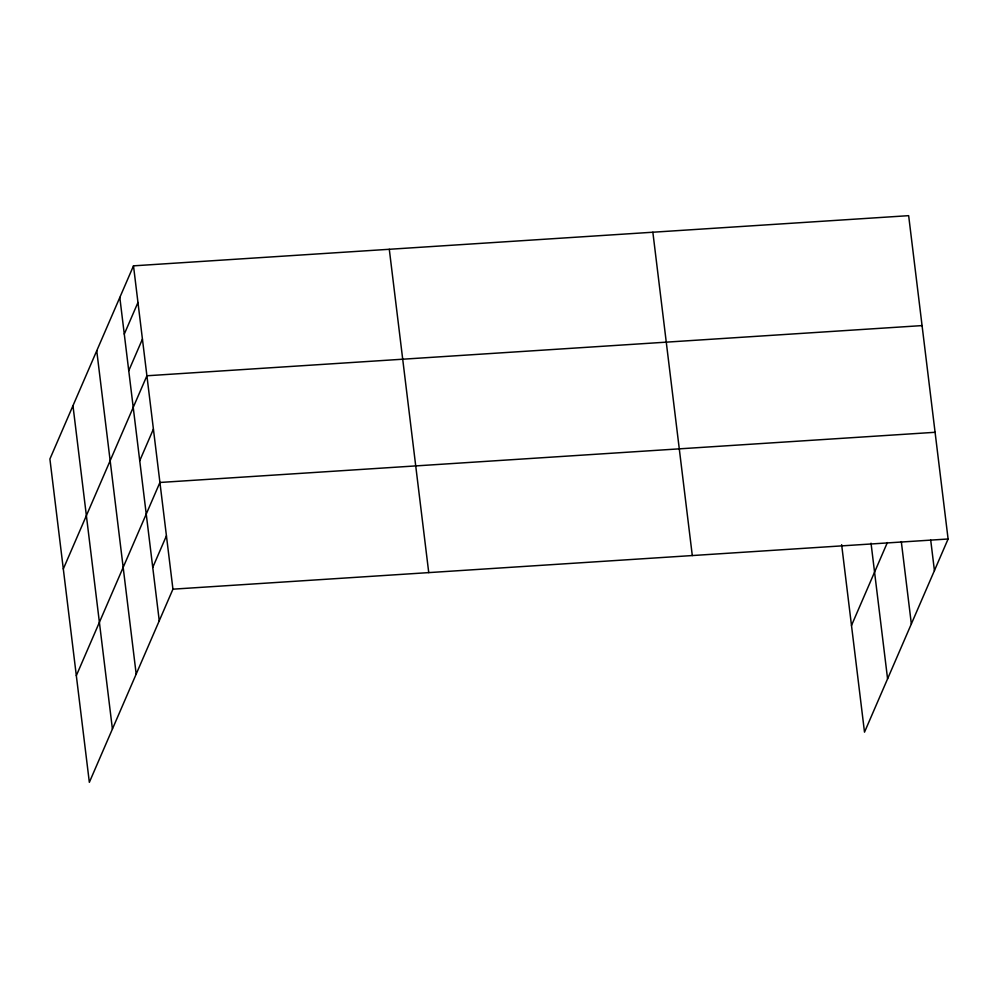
<?xml version="1.0" encoding="UTF-8"?>
<svg xmlns="http://www.w3.org/2000/svg" width="998" height="998" viewBox="0 0 998 998"><rect width="100%" height="100%" fill="white"/><g stroke="black" fill="none" stroke-linecap="round" stroke-linejoin="round"><path stroke-width="1.5" d="M133.495 265.842L49.9 459.005L89.346 782.332L172.941 589.169L133.495 265.842L908.654 215.668L948.1 538.995L864.505 732.158L841.638 544.671M124.288 334.093L137.961 302.481M128.754 370.732L142.427 339.133M63.311 568.935L146.906 375.772L922.065 325.598M139.732 460.727L153.405 429.115M76.322 675.634L159.917 482.471L935.089 432.296M152.744 567.425L166.429 535.814M851.494 625.459L887.359 542.563M172.941 589.169L948.1 538.995M930.71 540.105L934.427 570.594M901.306 541.602L911.349 623.912M871.029 543.186L887.584 678.84M652.854 232.222L692.3 555.549M389.295 249.288L428.741 572.603M119.81 297.441L159.256 620.768M96.744 350.76L136.19 674.087M72.966 405.687L112.412 729.014"/></g></svg>
